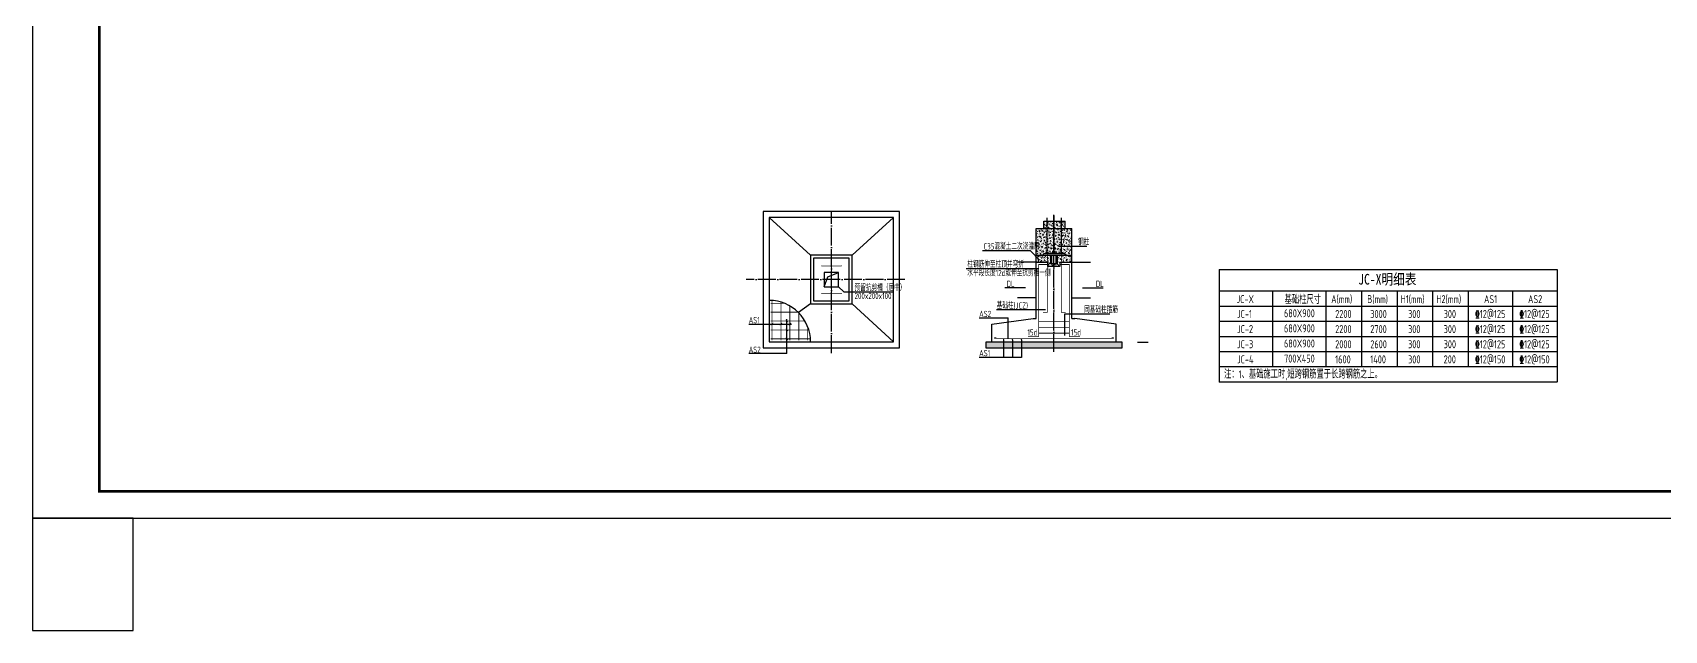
# Model space of a CAD drawing. Extents: x 8844666 to 9156203, y 1662182 to 2655606.
# Drawn here: x 8903903 to 8995652, y 2455181 to 2488787 of the extents above; entities that cross this region are included whole.
import ezdxf

# ---------------------------------------------------------------- set-up
doc = ezdxf.new("R2010")
doc.units = 0
doc.header["$LTSCALE"] = 1000
doc.header["$MEASUREMENT"] = 0
doc.linetypes.add('DOTE', pattern=[2.42, 2, -0.2, 0.02, -0.2])
doc.layers.get('0').update_dxf_attribs({"linetype": 'CONTINUOUS'})
for name, color, linetype in [('1505', 2, 'CONTINUOUS'), ('1525', 1, 'CONTINUOUS'), ('1526', 7, 'CONTINUOUS'), ('1527', 7, 'CONTINUOUS'), ('2', 3, 'CONTINUOUS'), ('708', 2, 'CONTINUOUS'), ('AXIS', 3, 'CONTINUOUS'), ('DOTE', 8, 'DOTE'), ('PUB_TEXT', 7, 'CONTINUOUS'), ('PUB_TITLE', 4, 'CONTINUOUS'), ('TEXT', 7, 'CONTINUOUS'), ('柱', 2, 'CONTINUOUS'), ('柱构件', 2, 'CONTINUOUS')]:
    doc.layers.add(name, color=color, linetype=linetype)
doc.styles.add('-宋体', font='')
doc.styles.add('TSSD_REIN', font='atssdeng.shx', dxfattribs={"width": 0.7, "bigfont": 'atssdchn.shx'})
doc.styles.get('-宋体').set_extended_font_data('SimSun')

# ---------------------------------------------------------------- blocks, each defined once
blk = doc.blocks.new('2D1F545GF45G45F')
at = {"layer": '1505'}
h = blk.add_hatch(dxfattribs=at)
h.set_pattern_fill('混凝土', color=256, scale=25, style=0)
h.set_pattern_definition([(50, (0, 0), (179.3150457, -15.6880337), [18.75, -206.25]), (355, (0, 0), (-34.6878334, 188.0480334), [15, -165]), (100.4514, (14.94, -1.3), (144.6273454, 172.3598855), [15.9350475, -175.285528]), (46.1842, (0, 50), (266.810262, -41.3797536), [28.125, -309.375]), (96.6356, (22.23, 46.55), (233.665676, 243.529468), [23.902572, -262.92825]), (351.1842, (0, 50), (233.665486, 243.52965), [22.5, -247.5]), (21, (25, 37.5), (149.226763, -100.6547227), [18.75, -206.25]), (326, (25, 37.5), (60.828833, 181.2875113), [15, -165]), (71.4514, (37.44, 29.11), (210.055657, 80.632624), [15.9350475, -175.285528]), (37.5, (0, 0), (3.03996383, 83.22346346), [0, -163, 0, -167.5, 0, -165.625]), (7.5, (0, 0), (65.7673844, 98.602928), [0, -95.5, 0, -159.25, 0, -63.125]), (327.5, (-55.75, 0), (133.45560904, -5.63871793), [0, -62.5, 0, -195, 0, -258.75]), (317.5, (-80.75, 0), (145.7965423, 25.0262456), [0, -81.25, 0, -129.5, 0, -183.75])])
h.paths.add_polyline_path([(7981820, 2395781), (7981620, 2395781), (7981620, 2395381), (7981820, 2395381)])
h.paths.add_polyline_path([(7980820, 2395781), (7980620, 2395781), (7980620, 2395381), (7980820, 2395381)])
h.paths.add_polyline_path([(7981185, 2395781), (7980820, 2395781), (7980820, 2395381), (7981185, 2395381)])
h.paths.add_polyline_path([(7981620, 2395781), (7981281, 2395781), (7981272, 2395758), (7981268, 2395781), (7981212, 2395781), (7981212, 2395381), (7981620, 2395381)])
h.paths.add_polyline_path([(7981620, 2395381), (7981212, 2395381), (7981212, 2394098), (7981312, 2393948), (7981509, 2393948), (7981509, 2393995), (7981620, 2393995)])
h.paths.add_polyline_path([(7981185, 2395381), (7980820, 2395381), (7980820, 2393995), (7980937, 2393995), (7980937, 2393948), (7981085, 2393948), (7981185, 2394098)])
h.paths.add_polyline_path([(7981616, 2393881), (7981371, 2393881), (7981371, 2393382), (7981199, 2393382), (7981199, 2393232), (7981521, 2393232), (7981521, 2393481), (7981616, 2393481)])
h.paths.add_polyline_path([(7981026, 2393881), (7980823, 2393881), (7980823, 2393481), (7980876, 2393481), (7980876, 2393232), (7981199, 2393232), (7981199, 2393382), (7981026, 2393382)])
h.paths.add_polyline_path([(7980820, 2395381), (7980199, 2395381), (7980199, 2393881), (7980614, 2393881), (7980614, 2393948), (7980704, 2393948), (7980704, 2393995), (7980820, 2393995)], flags=0)
h.paths.add_polyline_path([(7982198, 2395381), (7981620, 2395381), (7981620, 2394383), (7982198, 2394383)], flags=0)
h.paths.add_polyline_path([(7980820, 2395381), (7980199, 2395381), (7980199, 2393881), (7980614, 2393881), (7980614, 2393948), (7980704, 2393948), (7980704, 2393995), (7980820, 2393995)], flags=16)
h.paths.add_polyline_path([(7982198, 2395381), (7981620, 2395381), (7981620, 2394383), (7982198, 2394383)], flags=16)
h.paths.add_polyline_path([(7981185, 2395381), (7980820, 2395381), (7980820, 2393995), (7980937, 2393995), (7980937, 2393948), (7981085, 2393948), (7981185, 2394098)], flags=16)
h.paths.add_polyline_path([(7980823, 2393881), (7980199, 2393881), (7980199, 2393481), (7980823, 2393481)])
h.paths.add_polyline_path([(7982198, 2393881), (7981616, 2393881), (7981616, 2393481), (7982198, 2393481)])
h.paths.add_polyline_path([(7982198, 2395381), (7981620, 2395381), (7981620, 2394383), (7982198, 2394383)])
h.paths.add_polyline_path([(7980199, 2395381), (7980199, 2393881), (7980614, 2393881), (7980614, 2393948), (7980704, 2393948), (7980704, 2393995), (7980937, 2393995), (7980937, 2393948), (7981085, 2393948), (7981185, 2394098), (7981185, 2395381)])
h.paths.add_polyline_path([(7981832, 2393881), (7981832, 2393948), (7981742, 2393948), (7981742, 2393995), (7981620, 2393995), (7981620, 2394383), (7982198, 2394383), (7982198, 2393881)])
h = blk.add_hatch(dxfattribs=at)
h.set_pattern_fill('混凝土', color=256, scale=25, style=0)
h.set_pattern_definition([(50, (5470524.76, 1865893.49), (179.315046, -15.688034), [18.75, -206.25]), (355, (5470524.76, 1865893.5), (-34.687833, 188.048033), [15, -165]), (100.4514, (5470539.7, 1865892.18), (144.627345, 172.359886), [15.935047, -175.285528]), (46.1842, (5470524.76, 1865943.5), (266.810262, -41.379754), [28.125, -309.375]), (96.6356, (5470547, 1865940.04), (233.665676, 243.529468), [23.902572, -262.92825]), (351.1842, (5470524.76, 1865943.5), (233.665486, 243.52965), [22.5, -247.5]), (21, (5470549.76, 1865930.99), (149.226763, -100.654723), [18.75, -206.25]), (326, (5470549.76, 1865931), (60.828833, 181.287511), [15, -165]), (71.4514, (5470562.2, 1865922.6), (210.055657, 80.632624), [15.935047, -175.285528]), (37.5, (5470524.764, 1865893.49), (3.0399638, 83.2234635), [0, -163, 0, -167.5, 0, -165.625]), (7.5, (5470524.76, 1865893.49), (65.7673844, 98.602928), [0, -95.5, 0, -159.25, 0, -63.125]), (327.5, (5470469.014, 1865893.49), (133.455609, -5.638718), [0, -62.5, 0, -195, 0, -258.75]), (317.5, (5470444.01, 1865893.49), (145.7965423, 25.0262456), [0, -81.25, 0, -129.5, 0, -183.75])])
h.paths.add_polyline_path([(7978365, 2388990), (7977365, 2388990), (7977365, 2388657), (7978365, 2388657)])
h.paths.add_polyline_path([(7978865, 2388990), (7978365, 2388990), (7978365, 2388657), (7978865, 2388657)])
h.paths.add_polyline_path([(7979365, 2388990), (7978865, 2388990), (7978865, 2388657), (7979365, 2388657)])
h.paths.add_polyline_path([(7981199, 2388990), (7979365, 2388990), (7979365, 2388657), (7981199, 2388657)])
h.paths.add_polyline_path([(7985032, 2388990), (7981199, 2388990), (7981199, 2388657), (7985032, 2388657)])
for p, q in [((7972515, 2396336), (7964849, 2396336)), ((7964849, 2396336), (7964849, 2388670)), ((7972182, 2396003), (7965182, 2396003)), ((7965182, 2396003), (7965182, 2389003)), ((7967515, 2393870), (7965182, 2396003)), ((7969849, 2393870), (7972182, 2396003)), ((7972182, 2389003), (7972182, 2396003)), ((7972515, 2388670), (7972515, 2396336)), ((7980620, 2395381), (7980620, 2395781)), ((7980620, 2395781), (7981820, 2395781)), ((7981820, 2395381), (7981820, 2395781)), ((7980199, 2390324), (7980199, 2395381)), ((7980199, 2395381), (7982198, 2395381)), ((7982198, 2390324), (7982198, 2395381)), ((7969849, 2393870), (7967515, 2393870)), ((7967515, 2393870), (7967515, 2391136)), ((7969849, 2391136), (7969849, 2393870)), ((7980199, 2393881), (7982198, 2393881)), ((7980199, 2393481), (7979146, 2393481)), ((7980199, 2393481), (7980876, 2393481)), ((7980876, 2393232), (7980876, 2393481)), ((7981521, 2393232), (7980876, 2393232)), ((7981521, 2393481), (7981521, 2393232)), ((7981521, 2393481), (7982198, 2393481)), ((7982198, 2393481), (7983251, 2393481)), ((7967515, 2391136), (7966830, 2390651)), ((7967515, 2391136), (7969849, 2391136)), ((7969849, 2391136), (7972182, 2389003)), ((7980199, 2391481), (7979146, 2391481)), ((7982198, 2391481), (7983251, 2391481)), ((7977699, 2389990), (7980032, 2390324)), ((7984699, 2389990), (7982365, 2390324)), ((7977699, 2388990), (7977699, 2389990)), ((7984699, 2388990), (7984699, 2389990)), ((7964849, 2388670), (7972515, 2388670)), ((7965182, 2389003), (7972182, 2389003)), ((7985032, 2388990), (7977365, 2388990)), ((7977365, 2388990), (7977365, 2388657)), ((7977365, 2388657), (7985032, 2388657)), ((7985032, 2388657), (7985032, 2388990))]:
    blk.add_line(p, q, dxfattribs=at)
blk.add_arc((7965181, 2389002), 2331, 0.0209, 89.97911, dxfattribs=at)
at = {"layer": '1525', "const_width": 45}
for points in [[(7980339, 2389290), (7980339, 2393351), (7980866, 2393351)], [(7981199, 2389290), (7981199, 2393232)], [(7981529, 2393351), (7982058, 2393351), (7982058, 2389290)], [(7965265, 2391170), (7966041, 2391170)], [(7965349, 2389086), (7965349, 2391328)], [(7965849, 2389086), (7965849, 2391236)], [(7966349, 2389086), (7966349, 2391021)], [(7965265, 2390670), (7966811, 2390670)], [(7965265, 2390170), (7967199, 2390170)], [(7966849, 2389086), (7966849, 2390632)], [(7980339, 2390157), (7982058, 2390157)], [(7965265, 2389670), (7967415, 2389670)], [(7965265, 2389170), (7967499, 2389170)], [(7967349, 2389086), (7967349, 2389862)], [(7977865, 2389177), (7977865, 2389260)], [(7977865, 2389260), (7977949, 2389260)], [(7977865, 2389177), (7984532, 2389177)], [(7980339, 2389290), (7979739, 2389290)], [(7980339, 2389824), (7982058, 2389824)], [(7980339, 2389490), (7982058, 2389490)], [(7982058, 2389290), (7982658, 2389290)], [(7984532, 2389260), (7984449, 2389260)], [(7984532, 2389177), (7984532, 2389260)]]:
    blk.add_lwpolyline(points, dxfattribs=at)
at = {"layer": '1525', "const_width": 40}
for points in [[(7978385, 2389124, 1), (7978345, 2389124, 1), (7978385, 2389124, 1)], [(7978885, 2389124, 1), (7978845, 2389124, 1), (7978885, 2389124, 1)], [(7979385, 2389124, 1), (7979345, 2389124, 1), (7979385, 2389124, 1)]]:
    blk.add_lwpolyline(points, format="xyb", dxfattribs=at)
at = {"layer": '1526'}
for p, q in [((7966182, 2388355), (7966182, 2390270)), ((7976991, 2390360), (7978615, 2390360)), ((7978615, 2389177), (7978615, 2390360)), ((7964034, 2390003), (7966449, 2390003)), ((7966182, 2388355), (7964034, 2388355)), ((7978365, 2389124), (7978365, 2388128)), ((7978865, 2389124), (7978865, 2388128)), ((7979365, 2389124), (7979365, 2388128)), ((7979365, 2388128), (7976991, 2388128))]:
    blk.add_line(p, q, dxfattribs=at)
at = {"layer": '1527', "const_width": 35}
for points in [[(7965282, 2389936), (7965415, 2390070)], [(7965782, 2389936), (7965915, 2390070)], [(7966115, 2390236), (7966249, 2390103)], [(7966282, 2389936), (7966415, 2390070)], [(7966115, 2389736), (7966249, 2389603)], [(7966115, 2389236), (7966249, 2389103)]]:
    blk.add_lwpolyline(points, dxfattribs=at)
at = {"layer": '2'}
for p, q in [((7981026, 2393382), (7981026, 2393881)), ((7981076, 2393382), (7981076, 2393881)), ((7981321, 2393382), (7981321, 2393881)), ((7981371, 2393881), (7981371, 2393382)), ((7981371, 2393382), (7981026, 2393382))]:
    blk.add_line(p, q, dxfattribs=at)
for points in [[(7980823, 2394126, 35, 35, 0), (7980823, 2390655, 35, 35, 0), (7980823, 2394126, 35, 35, 0), (7980823, 2390655, 40, 40, 0), (7980580, 2390655, 0, 0, 0)], [(7981616, 2394141, 35, 35, 0), (7981616, 2390655, 35, 35, 0), (7981616, 2394141, 35, 35, 0), (7981616, 2390655, 40, 40, 0), (7981859, 2390655, 0, 0, 0)]]:
    blk.add_lwpolyline(points, format="xyseb", dxfattribs=at)
at = {"layer": '708'}
for p, q in [((7969682, 2393703), (7967682, 2393703)), ((7967682, 2393703), (7967682, 2391303)), ((7969682, 2391303), (7969682, 2393703)), ((7967682, 2391303), (7969682, 2391303)), ((7980032, 2390324), (7980199, 2390324)), ((7982198, 2390324), (7982365, 2390324))]:
    blk.add_line(p, q, dxfattribs=at)
at = {"layer": 'AXIS'}
blk.add_line((7985900, 2388990), (7986487, 2388990), dxfattribs=at)
at = {"layer": 'DOTE', "color": 252, "linetype": 'DOTE', "ltscale": 0.5}
for p, q in [((7968682, 2388370), (7968682, 2396336)), ((7981199, 2388437), (7981199, 2393893)), ((7972815, 2392503), (7963887, 2392503))]:
    blk.add_line(p, q, dxfattribs=at)
at = {"layer": 'PUB_TEXT', "color": 6}
for points in [[(7968282, 2392103), (7968488, 2392657), (7969082, 2392903)], [(7969082, 2392103), (7969375, 2391810), (7972149, 2391810)]]:
    blk.add_lwpolyline(points, dxfattribs=at)
blk.add_lwpolyline([(7968282, 2392103), (7969082, 2392103), (7969082, 2392903), (7968282, 2392903)], close=True, dxfattribs=at)
at = {"layer": 'TEXT'}
for p, q in [((7979878, 2394115), (7977184, 2394115)), ((7980376, 2393589), (7979878, 2394115)), ((7981449, 2394383), (7983046, 2394383)), ((7980339, 2393102), (7976269, 2393102)), ((7979589, 2392037), (7978429, 2392037)), ((7982808, 2392037), (7983969, 2392037)), ((7980718, 2390811), (7977967, 2390811)), ((7981804, 2389354), (7981804, 2390575)), ((7981804, 2390575), (7984342, 2390575))]:
    blk.add_line(p, q, dxfattribs=at)
at = {"layer": '柱', "color": 2, "const_width": 20}
blk.add_lwpolyline([(7968122, 2391703), (7969242, 2391703), (7969242, 2391743), (7968698, 2391743), (7968698, 2393263), (7969242, 2393263), (7969242, 2393303), (7968122, 2393303), (7968122, 2393263), (7968666, 2393263), (7968666, 2391743), (7968122, 2391743)], close=True, dxfattribs=at)
at = {"layer": '柱构件', "color": 3}
for p, q in [((7980820, 2393948), (7980820, 2395968)), ((7981185, 2393948), (7981185, 2396142)), ((7981212, 2393948), (7981212, 2396101)), ((7981620, 2393948), (7981620, 2395968)), ((7981832, 2393948), (7980614, 2393948)), ((7980614, 2393881), (7980614, 2393948)), ((7980937, 2393995), (7980704, 2393995)), ((7980704, 2393995), (7980704, 2393948)), ((7980937, 2393948), (7980937, 2393995)), ((7981085, 2393948), (7981185, 2394098)), ((7981179, 2394098), (7981219, 2394098)), ((7981312, 2393948), (7981212, 2394098)), ((7981509, 2393995), (7981509, 2393948)), ((7981742, 2393995), (7981509, 2393995)), ((7981742, 2393948), (7981742, 2393995)), ((7981832, 2393881), (7981832, 2393948))]:
    blk.add_line(p, q, dxfattribs=at)
at = {"layer": 'PUB_TEXT', "color": 6, "style": 'TSSD_REIN', "width": 0.7}
for s, p in [('预留抗剪槽（居中）', (7969984, 2391866)), ('200x200x100', (7969984, 2391411))]:
    blk.add_text(s, height=350, dxfattribs=at).set_placement(p)
at = {"layer": 'TEXT', "style": 'TSSD_REIN', "width": 0.7}
for s, p in [('钢柱', (7982552, 2394437)), ('C35混凝土二次浇灌层', (7977239, 2394194)), ('柱钢筋伸至柱顶并弯折', (7976325, 2393181)), ('水平段长度12d或伸至抗剪槽一侧', (7976325, 2392698)), ('DL', (7978536, 2392091)), ('DL', (7983550, 2392091)), ('基础柱(JCZ)', (7977971, 2390865)), ('同基础柱箍筋', (7982887, 2390630)), ('AS1', (7964034, 2390046)), ('AS2', (7976991, 2390398)), ('15d', (7979705, 2389360)), ('15d', (7982160, 2389360)), ('AS2', (7964034, 2388387)), ('AS1', (7976991, 2388193))]:
    blk.add_text(s, height=350, dxfattribs=at).set_placement(p)

msp = doc.modelspace()

# ---------------------------------------------------------------- linework, layer by layer
at = {"layer": 'PUB_TEXT', "color": 150}
for p, q in [((8970622.3, 2475461.9), (8970622.3, 2469161.9)), ((8970622.3, 2475461.9), (8989622, 2475461.9)), ((8989622, 2475461.9), (8989622, 2469161.9)), ((8970622.3, 2474261.9), (8989622, 2474261.9)), ((8973622, 2474261.9), (8973622, 2470011.9)), ((8976622, 2474261.9), (8976622, 2470011.9)), ((8978622, 2474261.9), (8978622, 2470011.9)), ((8980622, 2474261.9), (8980622, 2470011.9)), ((8982622, 2474261.9), (8982622, 2470011.9)), ((8984622, 2474261.9), (8984622, 2470011.9)), ((8987122, 2474261.9), (8987122, 2470011.9)), ((8970622.3, 2473411.9), (8989622, 2473411.9)), ((8970622.3, 2472561.9), (8989622, 2472561.9)), ((8970622.3, 2471711.9), (8989622, 2471711.9)), ((8970622.3, 2470861.9), (8989622, 2470861.9)), ((8970622.3, 2470011.9), (8989622, 2470011.9)), ((8970622.3, 2469161.9), (8989622, 2469161.9))]:
    msp.add_line(p, q, dxfattribs=at)
at = {"layer": 'PUB_TEXT', "color": 150, "const_width": 53}
msp.add_lwpolyline([(8970622.3, 2475461.9), (8989622, 2475461.9), (8989622, 2469161.9), (8970622.3, 2469161.9)], close=True, dxfattribs=at)
at = {"layer": 'PUB_TITLE'}
msp.add_lwpolyline([(8903902.8, 2461493.8), (9156202.8, 2461493.8), (9156202.8, 2550593.8), (8903902.8, 2550593.8)], close=True, dxfattribs=at)
at = {"layer": 'PUB_TITLE', "const_width": 150}
msp.add_lwpolyline([(8907652.8, 2462993.8), (9154702.8, 2462993.8), (9154702.8, 2549093.8), (8907652.8, 2549093.8)], close=True, dxfattribs=at)
at = {"layer": 'PUB_TITLE', "color": 1}
msp.add_lwpolyline([(8903902.8, 2455181.4), (8909546.3, 2455181.4), (8909546.3, 2461493.8), (8903902.8, 2461493.8)], close=True, dxfattribs=at)

# ---------------------------------------------------------------- block references
msp.add_blockref('2D1F545GF45G45F', (980132.4, 82399.5))

# ---------------------------------------------------------------- texts
at = {"layer": 'PUB_TEXT', "color": 150}
for s, height, style, width, p in [('JC-X明细表', 600, '-宋体', 0.8, (8978438.9, 2474622.9)), ('JC-X', 450, 'TSSD_REIN', 0.7, (8971596.4, 2473577.7)), ('基础柱尺寸', 450, 'TSSD_REIN', 0.7, (8974299.8, 2473544.4)), ('A(mm)', 450, 'TSSD_REIN', 0.7, (8976917.6, 2473577.7)), ('B(mm)', 450, 'TSSD_REIN', 0.7, (8978943, 2473577.7)), ('H1(mm)', 450, 'TSSD_REIN', 0.7, (8980821.1, 2473577.7)), ('H2(mm)', 450, 'TSSD_REIN', 0.7, (8982828, 2473577.7)), ('AS1', 450, 'TSSD_REIN', 0.7, (8985511.4, 2473577.7)), ('AS2', 450, 'TSSD_REIN', 0.7, (8987986.9, 2473577.7)), ('JC-1', 450, 'TSSD_REIN', 0.7, (8971623.8, 2472742.2)), ('680X900', 450, 'TSSD_REIN', 0.7, (8974263.3, 2472784.4)), ('2200', 450, 'TSSD_REIN', 0.7, (8977145.5, 2472742.2)), ('3000', 450, 'TSSD_REIN', 0.7, (8979118.2, 2472742.2)), ('300', 450, 'TSSD_REIN', 0.7, (8981241.7, 2472742.2)), ('300', 450, 'TSSD_REIN', 0.7, (8983242.9, 2472742.2)), ('%%13212@125', 450, 'TSSD_REIN', 0.7, (8985005.2, 2472742.2)), ('%%13212@125', 450, 'TSSD_REIN', 0.7, (8987494.2, 2472742.2)), ('JC-2', 450, 'TSSD_REIN', 0.7, (8971623.8, 2471892.2)), ('680X900', 450, 'TSSD_REIN', 0.7, (8974263.3, 2471934.4)), ('2200', 450, 'TSSD_REIN', 0.7, (8977145.5, 2471892.2)), ('2700', 450, 'TSSD_REIN', 0.7, (8979118.2, 2471892.2)), ('300', 450, 'TSSD_REIN', 0.7, (8981241.7, 2471892.2)), ('300', 450, 'TSSD_REIN', 0.7, (8983242.9, 2471892.2)), ('%%13212@125', 450, 'TSSD_REIN', 0.7, (8985005.2, 2471892.2)), ('%%13212@125', 450, 'TSSD_REIN', 0.7, (8987494.2, 2471892.2)), ('JC-3', 450, 'TSSD_REIN', 0.7, (8971623.8, 2471042.2)), ('680X900', 450, 'TSSD_REIN', 0.7, (8974263.3, 2471084.4)), ('2000', 450, 'TSSD_REIN', 0.7, (8977145.5, 2471042.2)), ('2600', 450, 'TSSD_REIN', 0.7, (8979118.2, 2471042.2)), ('300', 450, 'TSSD_REIN', 0.7, (8981241.7, 2471042.2)), ('300', 450, 'TSSD_REIN', 0.7, (8983242.9, 2471042.2)), ('%%13212@125', 450, 'TSSD_REIN', 0.7, (8985005.2, 2471042.2)), ('%%13212@125', 450, 'TSSD_REIN', 0.7, (8987494.2, 2471042.2)), ('JC-4', 450, 'TSSD_REIN', 0.7, (8971623.8, 2470192.2)), ('700X450', 450, 'TSSD_REIN', 0.7, (8974269.1, 2470234.4)), ('1600', 450, 'TSSD_REIN', 0.7, (8977145.5, 2470192.2)), ('1400', 450, 'TSSD_REIN', 0.7, (8979118.2, 2470192.2)), ('300', 450, 'TSSD_REIN', 0.7, (8981241.7, 2470192.2)), ('200', 450, 'TSSD_REIN', 0.7, (8983242.9, 2470192.2)), ('%%13212@150', 450, 'TSSD_REIN', 0.7, (8985005.2, 2470192.2)), ('%%13212@150', 450, 'TSSD_REIN', 0.7, (8987494.2, 2470192.2)), ('注：1、基础施工时,短跨钢筋置于长跨钢筋之上。', 450, 'TSSD_REIN', 0.7, (8970893.1, 2469347.6))]:
    msp.add_text(s, height=height, dxfattribs=dict(at, style=style, width=width)).set_placement(p)

doc.saveas('drawing.dxf')
